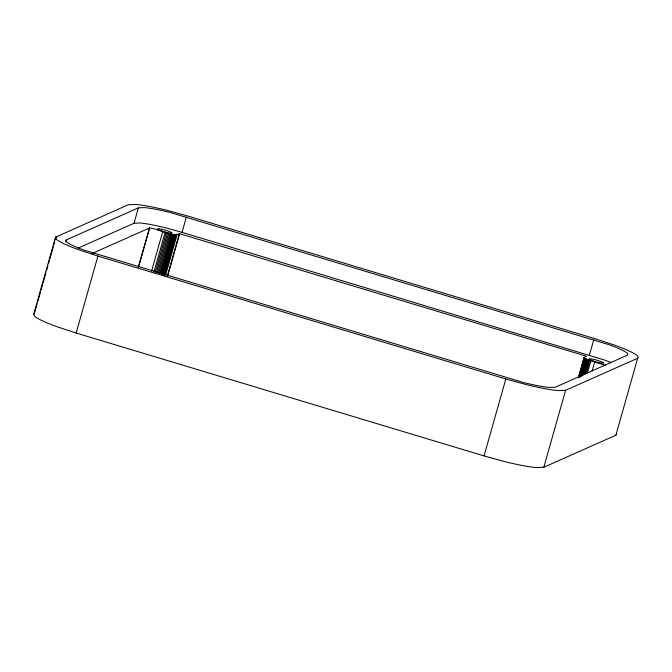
<?xml version="1.0" encoding="UTF-8"?>
<svg xmlns="http://www.w3.org/2000/svg" width="672" height="672" viewBox="0 0 672 672"><rect width="100%" height="100%" fill="white"/><g stroke="black" fill="none" stroke-linecap="round" stroke-linejoin="round"><path stroke-width="1.01" d="M55.516 237.224L56.591 239.467A53.928 6.384 15.8 0 0 79.372 249.976L97.936 256.082L505.831 378.966L525.764 384.46A53.928 6.384 15.8 0 0 558.323 390.617L565.597 390.281L637.661 358.252L638.4 357.21L637.182 355.58A53.928 6.384 15.8 0 0 614.401 345.072L595.837 338.965L187.95 216.082L168.017 210.588A53.928 6.384 15.8 0 0 135.45 204.422L128.176 204.767L55.516 237.224L33.743 314.185L34.818 316.42A53.928 6.384 15.8 0 0 57.599 326.928L76.163 333.035L484.05 455.918L503.983 461.412A53.928 6.384 15.8 0 0 536.55 467.578L543.824 467.233L615.888 435.212L616.627 434.162M37.17 303.752L34.339 313.748L33.743 314.185M37.733 301.753L40.564 291.757M41.126 289.758L42.538 284.76M43.109 282.761L45.931 272.765M46.502 270.774L47.914 265.776M48.476 263.777L49.325 260.778M49.896 258.779L53.29 246.784M53.852 244.784L54.701 241.786M55.264 239.786L56.112 236.788M65.856 241.777L66.402 239.854L138.373 207.875L144.236 207.589A43.109 5.107 15.8 0 1 170.268 212.512L608.807 344.627A43.109 5.107 15.8 0 1 627.018 353.027L627.984 354.329L627.371 355.186L555.4 387.173L549.536 387.458A43.109 5.107 15.8 0 1 523.513 382.528L84.974 250.412A43.109 5.107 15.8 0 1 66.763 242.012L65.789 240.71L66.402 239.854M76.163 333.035L97.936 256.082M78.145 248.094L134.022 223.264L138.373 207.875M149.579 227.959L138.365 267.338L149.579 227.959C159.18 228.791 169.823 237.124 179.668 233.688L586.606 356.286L584.111 357.571L578.399 377.756M151.528 271.261L162.658 231.899M153.947 271.958L165.085 232.604M155.165 272.286L166.303 232.932M156.366 272.597L167.504 233.234M157.542 272.882L168.672 233.52M158.676 273.143L169.814 233.789M159.768 273.378L170.906 234.016M160.793 273.588L171.931 234.226M161.473 274.764L172.897 234.394M162.355 274.907L173.779 234.536M163.153 275.008L174.577 234.637M163.859 275.083L175.283 234.713M164.464 275.117L175.888 234.746M164.959 275.108L176.383 234.738M165.614 274.991L177.038 234.62M167.353 275.982L179.348 233.596M167.672 276.074L179.668 233.688M610.848 362.443A43.109 5.107 15.8 0 0 604.447 360.024L182.036 232.352L186.388 216.964M484.05 455.918L505.831 378.966M543.824 467.233L565.597 390.281M578.584 377.496L584.296 357.311M578.97 377.135L584.111 357.571M579.289 377.378L584.396 357.958M580.012 376.631L585.152 358.47L584.716 358.201M580.558 376.925L585.698 358.756L585.152 358.47M581.49 376.228L586.345 359.066L585.698 358.756M582.523 375.547L587.093 359.402L586.345 359.066M583.649 374.884L587.933 359.747L587.093 359.402M589.42 355.085L593.779 339.696M584.85 374.237L588.848 360.108L587.933 359.747M586.127 373.59L589.84 360.469L588.848 360.108M587.471 372.952L590.898 360.847L589.84 360.469M592.091 371.12L594.661 362.04L590.898 360.847M615.888 435.212L637.661 358.252M92.03 253.52L149.503 227.976M134.022 223.264L139.885 222.978A43.109 5.107 15.8 0 1 165.908 227.909L182.036 232.352M594.661 362.04L605.48 365.299M160.734 230.563A7.518 0.89 15.8 0 0 172.032 233.024A7.518 0.89 15.8 0 0 161.692 229.236A7.518 0.89 15.8 0 0 160.734 230.563M592.427 360.62A7.518 0.89 15.8 0 0 603.725 363.073A7.518 0.89 15.8 0 0 593.384 359.285A7.518 0.89 15.8 0 0 592.427 360.62"/></g></svg>
